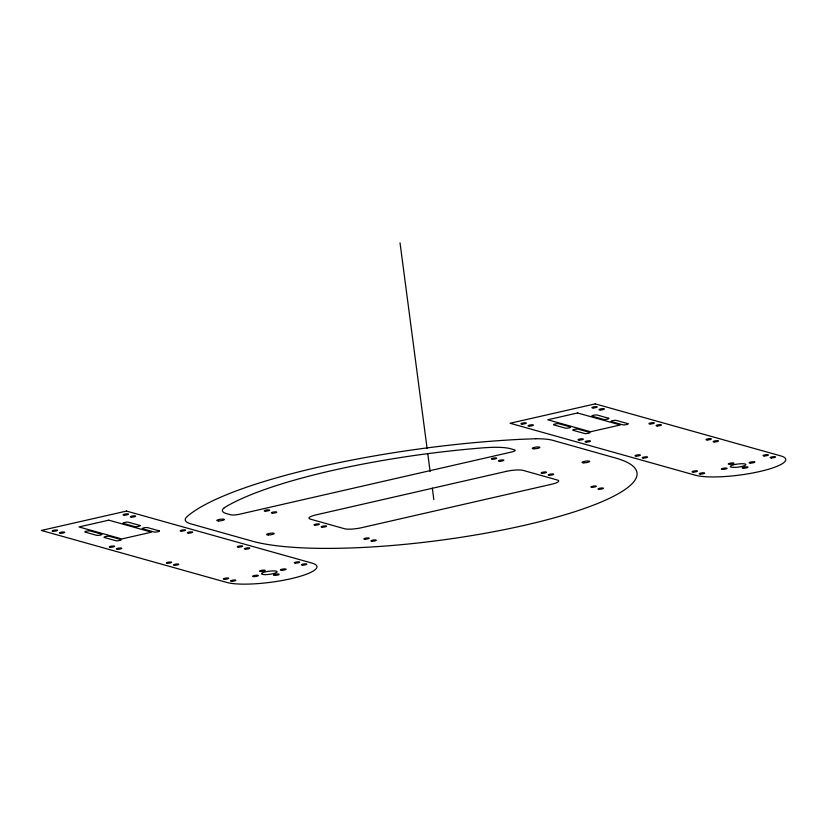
<?xml version="1.0" encoding="UTF-8"?>
<svg xmlns="http://www.w3.org/2000/svg" width="827" height="827" viewBox="0 0 827 827"><rect width="100%" height="100%" fill="white"/><g stroke="black" fill="none" stroke-linecap="round" stroke-linejoin="round"><path stroke-width="1.24" d="M400.03 242.849L427.094 448.472M427.766 453.589L430.123 471.462M432.314 488.064L433.824 499.56M224.282 507.799L223.745 508.233A40.141 8.074 -7.5 0 0 226.712 513.67L230.681 514.797A6.399 1.292 -7.5 0 0 239.21 514.301L511.768 451.966A6.399 1.292 -7.5 0 0 514.601 449.867L511.324 448.947A40.306 8.105 -7.5 0 0 489.822 447.428L483.991 447.779A227.342 45.712 -7.5 0 0 225.678 506.858L224.282 507.799M506.176 471.4L315.945 514.901A12.808 2.574 -7.5 0 0 310.28 519.098L344.425 528.722A12.808 2.574 -7.5 0 0 361.471 527.729L551.702 484.229A12.808 2.574 -7.5 0 0 557.367 480.022L523.222 470.408A12.808 2.574 -7.5 0 0 506.176 471.4M595.233 403.876L510.104 423.259L695.517 475.256A48.028 9.635 -7.4 0 0 759.486 471.566A48.028 9.635 -7.4 0 0 780.657 455.873L595.233 403.876M126.49 511.076L41.35 530.448L226.774 582.446A48.028 9.635 -7.4 0 0 290.732 578.755A48.028 9.635 -7.4 0 0 311.903 563.073L126.49 511.076M577.556 412.973L547.753 419.765L590.54 431.756L620.343 424.975L577.556 412.973M108.802 520.173L78.999 526.954L121.796 538.956L151.589 532.174L108.802 520.173M535.782 438.744L520.876 439.313A256.163 51.512 -7.5 0 0 186.302 517.33A54.375 10.937 -7.5 0 0 190.934 523.884L252.225 541.147A204.931 41.205 -7.5 0 0 525.104 525.166A204.931 41.205 -7.5 0 0 615.422 457.982L552.715 440.315A44.244 8.901 -7.5 0 0 535.782 438.744M608.61 418.245L597.197 415.051A2.884 0.579 -7.4 0 0 593.362 415.268A2.884 0.579 -7.4 0 0 592.091 416.208L603.503 419.413A2.884 0.579 -7.4 0 0 607.338 419.186A2.884 0.579 -7.4 0 0 608.61 418.245M627.827 423.631L616.415 420.436A2.884 0.579 -7.4 0 0 612.58 420.654A2.884 0.579 -7.4 0 0 611.308 421.594L622.721 424.799A2.884 0.579 -7.4 0 0 626.556 424.571A2.884 0.579 -7.4 0 0 627.827 423.631M570.372 426.949L558.959 423.744A2.884 0.579 -7.4 0 0 555.124 423.972A2.884 0.579 -7.4 0 0 553.852 424.913L565.265 428.107A2.884 0.579 -7.4 0 0 569.1 427.89A2.884 0.579 -7.4 0 0 570.372 426.949M589.589 432.335L578.176 429.141A2.884 0.579 -7.4 0 0 574.341 429.358A2.884 0.579 -7.4 0 0 573.07 430.298L584.482 433.503A2.884 0.579 -7.4 0 0 588.317 433.276A2.884 0.579 -7.4 0 0 589.589 432.335M139.856 525.434L128.454 522.24A2.884 0.579 -7.4 0 0 124.608 522.457A2.884 0.579 -7.4 0 0 123.337 523.398L134.749 526.603A2.884 0.579 -7.4 0 0 138.595 526.375A2.884 0.579 -7.4 0 0 139.856 525.434M159.084 530.831L147.671 527.626A2.884 0.579 -7.4 0 0 143.836 527.853A2.884 0.579 -7.4 0 0 142.564 528.794L153.967 531.988A2.884 0.579 -7.4 0 0 157.812 531.771A2.884 0.579 -7.4 0 0 159.084 530.831M101.618 534.139L90.205 530.944A2.884 0.579 -7.4 0 0 86.37 531.161A2.884 0.579 -7.4 0 0 85.098 532.102L96.511 535.307A2.884 0.579 -7.4 0 0 100.346 535.079A2.884 0.579 -7.4 0 0 101.618 534.139M120.835 539.535L109.433 536.33A2.884 0.579 -7.4 0 0 105.587 536.558A2.884 0.579 -7.4 0 0 104.316 537.498L115.728 540.693A2.884 0.579 -7.4 0 0 119.564 540.476A2.884 0.579 -7.4 0 0 120.835 539.535M733.818 467.42A7.846 1.571 -7.4 0 0 745.851 464.681A7.846 1.571 -7.4 0 0 734.593 464.588A7.846 1.571 -7.4 0 0 733.818 467.42M750.378 463.099A2.915 0.589 -7.4 0 0 754.855 462.076A2.915 0.589 -7.4 0 0 750.668 462.045A2.915 0.589 -7.4 0 0 750.378 463.099M729.528 464.298A2.915 0.589 -7.4 0 0 733.994 463.285A2.915 0.589 -7.4 0 0 729.817 463.244A2.915 0.589 -7.4 0 0 729.528 464.298M743.473 468.216A2.915 0.589 -7.4 0 0 747.949 467.193A2.915 0.589 -7.4 0 0 743.762 467.152A2.915 0.589 -7.4 0 0 743.473 468.216M722.622 469.416A2.915 0.589 -7.4 0 0 727.098 468.392A2.915 0.589 -7.4 0 0 722.912 468.361A2.915 0.589 -7.4 0 0 722.622 469.416M700.417 474.088A2.719 0.548 -7.4 0 0 704.594 473.137A2.719 0.548 -7.4 0 0 700.686 473.096A2.719 0.548 -7.4 0 0 700.417 474.088M693.284 472.083A2.719 0.548 -7.4 0 0 697.461 471.132A2.719 0.548 -7.4 0 0 693.553 471.101A2.719 0.548 -7.4 0 0 693.284 472.083M522.126 424.086A2.719 0.548 -7.4 0 0 526.303 423.135A2.719 0.548 -7.4 0 0 522.395 423.104A2.719 0.548 -7.4 0 0 522.126 424.086M529.259 426.091A2.719 0.548 -7.4 0 0 533.436 425.14A2.719 0.548 -7.4 0 0 529.528 425.099A2.719 0.548 -7.4 0 0 529.259 426.091M586.312 442.083A2.719 0.548 -7.4 0 0 590.488 441.132A2.719 0.548 -7.4 0 0 586.581 441.101A2.719 0.548 -7.4 0 0 586.312 442.083M579.179 440.088A2.719 0.548 -7.4 0 0 583.355 439.137A2.719 0.548 -7.4 0 0 579.448 439.106A2.719 0.548 -7.4 0 0 579.179 440.088M643.365 458.086A2.719 0.548 -7.4 0 0 647.541 457.135A2.719 0.548 -7.4 0 0 643.633 457.104A2.719 0.548 -7.4 0 0 643.365 458.086M636.232 456.09A2.719 0.548 -7.4 0 0 640.408 455.139A2.719 0.548 -7.4 0 0 636.501 455.098A2.719 0.548 -7.4 0 0 636.232 456.09M707.178 439.933A2.719 0.548 -7.4 0 0 711.365 438.992A2.719 0.548 -7.4 0 0 707.457 438.951A2.719 0.548 -7.4 0 0 707.178 439.933M714.311 441.938A2.719 0.548 -7.4 0 0 718.487 440.987A2.719 0.548 -7.4 0 0 714.58 440.956A2.719 0.548 -7.4 0 0 714.311 441.938M600.206 409.944A2.719 0.548 -7.4 0 0 604.392 408.993A2.719 0.548 -7.4 0 0 600.485 408.952A2.719 0.548 -7.4 0 0 600.206 409.944M593.073 407.938A2.719 0.548 -7.4 0 0 597.259 406.987A2.719 0.548 -7.4 0 0 593.352 406.956A2.719 0.548 -7.4 0 0 593.073 407.938M657.258 425.936A2.719 0.548 -7.4 0 0 661.435 424.985A2.719 0.548 -7.4 0 0 657.527 424.954A2.719 0.548 -7.4 0 0 657.258 425.936M650.125 423.941A2.719 0.548 -7.4 0 0 654.312 422.99A2.719 0.548 -7.4 0 0 650.404 422.959A2.719 0.548 -7.4 0 0 650.125 423.941M764.231 455.935A2.719 0.548 -7.4 0 0 768.407 454.984A2.719 0.548 -7.4 0 0 764.499 454.953A2.719 0.548 -7.4 0 0 764.231 455.935M771.364 457.941A2.719 0.548 -7.4 0 0 775.54 456.99A2.719 0.548 -7.4 0 0 771.632 456.949A2.719 0.548 -7.4 0 0 771.364 457.941M265.064 574.62A7.846 1.571 -7.4 0 0 277.107 571.881A7.846 1.571 -7.4 0 0 265.839 571.777A7.846 1.571 -7.4 0 0 265.064 574.62M281.625 570.289A2.915 0.589 -7.4 0 0 286.101 569.276A2.915 0.589 -7.4 0 0 281.914 569.234A2.915 0.589 -7.4 0 0 281.625 570.289M260.774 571.498A2.915 0.589 -7.4 0 0 265.25 570.475A2.915 0.589 -7.4 0 0 261.063 570.434A2.915 0.589 -7.4 0 0 260.774 571.498M274.729 575.406A2.915 0.589 -7.4 0 0 279.195 574.383A2.915 0.589 -7.4 0 0 275.019 574.351A2.915 0.589 -7.4 0 0 274.729 575.406M253.868 576.605A2.915 0.589 -7.4 0 0 258.344 575.592A2.915 0.589 -7.4 0 0 254.158 575.551A2.915 0.589 -7.4 0 0 253.868 576.605M231.663 581.278A2.719 0.548 -7.4 0 0 235.85 580.327A2.719 0.548 -7.4 0 0 231.942 580.296A2.719 0.548 -7.4 0 0 231.663 581.278M224.541 579.282A2.719 0.548 -7.4 0 0 228.717 578.331A2.719 0.548 -7.4 0 0 224.81 578.29A2.719 0.548 -7.4 0 0 224.541 579.282M53.383 531.285A2.719 0.548 -7.4 0 0 57.559 530.334A2.719 0.548 -7.4 0 0 53.652 530.293A2.719 0.548 -7.4 0 0 53.383 531.285M60.516 533.281A2.719 0.548 -7.4 0 0 64.692 532.33A2.719 0.548 -7.4 0 0 60.784 532.299A2.719 0.548 -7.4 0 0 60.516 533.281M117.568 549.283A2.719 0.548 -7.4 0 0 121.745 548.332A2.719 0.548 -7.4 0 0 117.837 548.291A2.719 0.548 -7.4 0 0 117.568 549.283M110.436 547.278A2.719 0.548 -7.4 0 0 114.612 546.327A2.719 0.548 -7.4 0 0 110.704 546.296A2.719 0.548 -7.4 0 0 110.436 547.278M174.611 565.275A2.719 0.548 -7.4 0 0 178.797 564.324A2.719 0.548 -7.4 0 0 174.89 564.293A2.719 0.548 -7.4 0 0 174.611 565.275M167.488 563.28A2.719 0.548 -7.4 0 0 171.665 562.329A2.719 0.548 -7.4 0 0 167.757 562.298A2.719 0.548 -7.4 0 0 167.488 563.28M238.434 547.133A2.719 0.548 -7.4 0 0 242.611 546.182A2.719 0.548 -7.4 0 0 238.703 546.151A2.719 0.548 -7.4 0 0 238.434 547.133M245.567 549.128A2.719 0.548 -7.4 0 0 249.744 548.177A2.719 0.548 -7.4 0 0 245.836 548.146A2.719 0.548 -7.4 0 0 245.567 549.128M131.462 517.133A2.719 0.548 -7.4 0 0 135.638 516.182A2.719 0.548 -7.4 0 0 131.731 516.151A2.719 0.548 -7.4 0 0 131.462 517.133M124.329 515.138A2.719 0.548 -7.4 0 0 128.505 514.187A2.719 0.548 -7.4 0 0 124.598 514.146A2.719 0.548 -7.4 0 0 124.329 515.138M188.515 533.136A2.719 0.548 -7.4 0 0 192.691 532.185A2.719 0.548 -7.4 0 0 188.783 532.143A2.719 0.548 -7.4 0 0 188.515 533.136M181.382 531.13A2.719 0.548 -7.4 0 0 185.558 530.179A2.719 0.548 -7.4 0 0 181.651 530.148A2.719 0.548 -7.4 0 0 181.382 531.13M295.487 563.135A2.719 0.548 -7.4 0 0 299.663 562.184A2.719 0.548 -7.4 0 0 295.756 562.143A2.719 0.548 -7.4 0 0 295.487 563.135M302.62 565.13A2.719 0.548 -7.4 0 0 306.796 564.179A2.719 0.548 -7.4 0 0 302.889 564.148A2.719 0.548 -7.4 0 0 302.62 565.13M542.347 473.24A2.719 0.548 -7.5 0 0 546.533 472.279A2.719 0.548 -7.5 0 0 542.626 472.248A2.719 0.548 -7.5 0 0 542.347 473.24M268.32 534.945A3.846 0.775 -7.5 0 0 274.223 533.591A3.846 0.775 -7.5 0 0 268.713 533.549A3.846 0.775 -7.5 0 0 268.32 534.945M549.459 475.246A2.719 0.548 -7.5 0 0 553.645 474.284A2.719 0.548 -7.5 0 0 549.738 474.253A2.719 0.548 -7.5 0 0 549.459 475.246M372.129 541.209A2.719 0.548 -7.5 0 0 376.306 540.258A2.719 0.548 -7.5 0 0 372.398 540.227A2.719 0.548 -7.5 0 0 372.129 541.209M365.007 539.204A2.719 0.548 -7.5 0 0 369.193 538.253A2.719 0.548 -7.5 0 0 365.286 538.222A2.719 0.548 -7.5 0 0 365.007 539.204M315.211 525.176A2.719 0.548 -7.5 0 0 319.398 524.225A2.719 0.548 -7.5 0 0 315.49 524.194A2.719 0.548 -7.5 0 0 315.211 525.176M322.323 527.181A2.719 0.548 -7.5 0 0 326.51 526.23A2.719 0.548 -7.5 0 0 322.602 526.199A2.719 0.548 -7.5 0 0 322.323 527.181M583.748 462.81A3.846 0.775 -7.5 0 0 589.651 461.456A3.846 0.775 -7.5 0 0 584.141 461.414A3.846 0.775 -7.5 0 0 583.748 462.81M533.953 448.782A3.846 0.775 -7.5 0 0 539.855 447.428A3.846 0.775 -7.5 0 0 534.345 447.386A3.846 0.775 -7.5 0 0 533.953 448.782M218.524 520.917A3.846 0.775 -7.5 0 0 224.427 519.563A3.846 0.775 -7.5 0 0 218.907 519.521A3.846 0.775 -7.5 0 0 218.524 520.917M272.528 513.153A2.719 0.548 -7.5 0 0 276.714 512.202A2.719 0.548 -7.5 0 0 272.807 512.171A2.719 0.548 -7.5 0 0 272.528 513.153M265.415 511.148A2.719 0.548 -7.5 0 0 269.602 510.197A2.719 0.548 -7.5 0 0 265.694 510.166A2.719 0.548 -7.5 0 0 265.415 511.148M599.265 489.274A2.719 0.548 -7.5 0 0 603.441 488.312A2.719 0.548 -7.5 0 0 599.534 488.281A2.719 0.548 -7.5 0 0 599.265 489.274M592.142 487.268A2.719 0.548 -7.5 0 0 596.329 486.307A2.719 0.548 -7.5 0 0 592.421 486.276A2.719 0.548 -7.5 0 0 592.142 487.268M499.663 461.218A2.719 0.548 -7.5 0 0 503.85 460.257A2.719 0.548 -7.5 0 0 499.942 460.225A2.719 0.548 -7.5 0 0 499.663 461.218M492.551 459.212A2.719 0.548 -7.5 0 0 496.727 458.251A2.719 0.548 -7.5 0 0 492.83 458.22A2.719 0.548 -7.5 0 0 492.551 459.212"/></g></svg>
